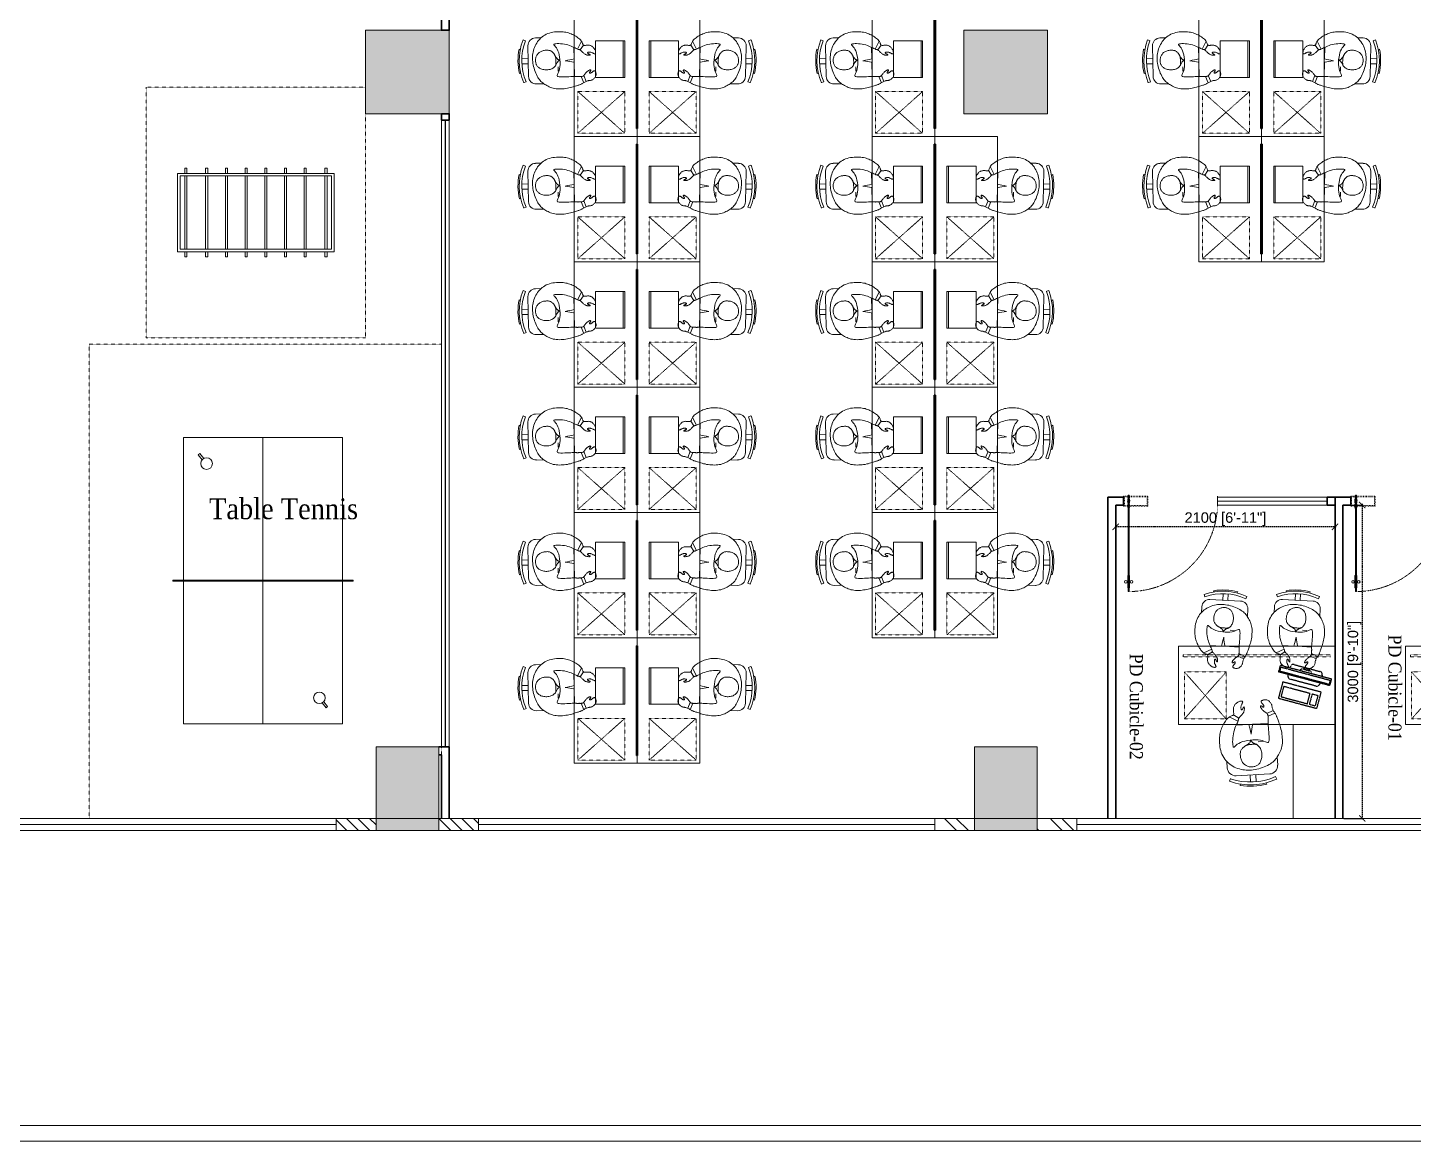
# Model space of a CAD drawing. Header units: millimetres. Extents: x 14520794 to 14796193, y 1415067 to 1454683.
# Drawn here: x 14546036 to 14559299, y 1436958 to 1447617 of the extents above; entities that cross this region are included whole.
import ezdxf

# ---------------------------------------------------------------- set-up
doc = ezdxf.new("R2010")
doc.units = ezdxf.units.MM
doc.header["$LTSCALE"] = 0.01
doc.header["$MEASUREMENT"] = 0
doc.header["$PDMODE"] = 35
for name, pattern in [('ACAD_ISO03W100', [30, 12, -18]), ('DASHED2', [0.375, 0.25, -0.125]), ('HID', [3.45, 2.25, -1.2]), ('HIDDEN', [0.375, 0.25, -0.125]), ('HIDDEN2', [0.1875, 0.125, -0.0625])]:
    doc.linetypes.add(name, pattern=pattern)
doc.layers.get('0').update_dxf_attribs({"color": 6, "lineweight": 0})
doc.layers.get('Defpoints').update_dxf_attribs({"color": 2})
for name, color, linetype, lineweight in [('7', 7, 'Continuous', 9), ('CHAIR', 32, 'Continuous', 13), ('CHAIRS', 30, 'Continuous', 13), ('DIM', 6, 'Continuous', 13), ('ELE-1', 7, 'Continuous', 20), ('fur', 32, 'Continuous', 9), ('fur_h', 32, 'Continuous', 13), ('fur_n', 32, 'Continuous', 13), ('Glass door', 5, 'Continuous', 15), ('glass part', 5, 'Continuous', 0), ('H', 8, 'Continuous', 5), ('HIDDEN', 30, 'HIDDEN', 5), ('men', 1, 'Continuous', 13), ('partition', 34, 'Continuous', 30), ('TXT2', 7, 'Continuous', 15), ('WALL', 7, 'Continuous', 30)]:
    doc.layers.add(name, color=color, linetype=linetype, lineweight=lineweight)
for name, color, linetype in [('ELEV 6', 8, 'Continuous'), ('F-FUR', 6, 'Continuous'), ('GLASS', 5, 'Continuous')]:
    doc.layers.add(name, color=color, linetype=linetype)
doc.styles.add('SMALL', font='arial.ttf', dxfattribs={"height": 100})
doc.styles.add('TIMES', font='times.ttf', dxfattribs={"width": 0.9, "height": 250})
doc.dimstyles.new('AJI', dxfattribs={"dimtxt": 200, "dimasz": 75, "dimexe": 100, "dimexo": 25, "dimgap": 50, "dimtad": 1, "dimdec": 0, "dimrnd": 5, "dimzin": 0, "dimdsep": 46, "dimtxsty": 'SMALL', "dimblk": 'ARCHTICK', "dimcen": 0, "dimdle": 100, "dimclrd": 7, "dimclre": 7, "dimclrt": 256, "dimazin": 0, "dimtfac": 1, "dimtdec": 0, "dimtofl": 0, "dimtmove": 0, "dimatfit": 3, "dimldrblk": 'CLOSEDBLANK', "dimfxl": 100, "dimtolj": 1, "dimtzin": 0, "dimarcsym": 0})

# ---------------------------------------------------------------- blocks, each defined once
blk = doc.blocks.new('e23')
h = blk.add_hatch(color=8)
h.dxf.hatch_style = 1
h.paths.add_polyline_path([(14607114, 1454453), (14607114, 1454683), (14606514, 1454683), (14606514, 1453883), (14607114, 1453883)])
h.paths.add_polyline_path([(14612941, 1454453), (14612941, 1454683), (14612141, 1454683), (14612141, 1453983), (14612141, 1453883), (14612341, 1453883), (14612941, 1453883)])
h.paths.add_polyline_path([(14618668, 1454451), (14618668, 1454683), (14617868, 1454683), (14617868, 1453883), (14618668, 1453883)])
h.paths.add_polyline_path([(14624396, 1454453), (14624396, 1454683), (14623596, 1454682), (14623596, 1453883), (14624396, 1453883)])
h.paths.add_polyline_path([(14629923, 1454683), (14629323, 1454683), (14629323, 1453883), (14629667, 1453883), (14629923, 1453883)])
h.paths.add_polyline_path([(14635750, 1454683), (14635150, 1454683), (14635150, 1453883), (14635394, 1453883), (14635750, 1453883)])
h.paths.add_polyline_path([(14641477, 1454683), (14640877, 1454683), (14640877, 1453883), (14641477, 1453883)])
h.paths.add_polyline_path([(14646962, 1454683), (14646419, 1454683), (14646419, 1453883), (14646962, 1453883)])
h.paths.add_polyline_path([(14646962, 1447593), (14646162, 1447593), (14646162, 1446793), (14646962, 1446793)])
h.paths.add_polyline_path([(14646962, 1443288), (14646362, 1443288), (14646362, 1442688), (14646962, 1442688)])
h.paths.add_polyline_path([(14635850, 1447593), (14635050, 1447593), (14635050, 1446793), (14635850, 1446793)])
h.paths.add_polyline_path([(14635750, 1440733), (14635150, 1440733), (14635150, 1440048), (14635150, 1439933), (14635750, 1439933)])
h.paths.add_polyline_path([(14641477, 1440733), (14640877, 1440733), (14640878, 1440048), (14640877, 1439933), (14640877, 1439933), (14641477, 1439933)])
h.paths.add_polyline_path([(14624396, 1447593), (14623596, 1447593), (14623596, 1446793), (14624396, 1446793)])
h.paths.add_polyline_path([(14618668, 1447593), (14617868, 1447593), (14617868, 1446793), (14618668, 1446793)])
h.paths.add_polyline_path([(14607214, 1447593), (14606414, 1447593), (14606414, 1446793), (14607214, 1446793)])
h.paths.add_polyline_path([(14607114, 1440733), (14606514, 1440733), (14606514, 1440048), (14606514, 1439933), (14607114, 1439933)])
h.paths.add_polyline_path([(14612942, 1440733), (14612342, 1440733), (14612342, 1440048), (14612342, 1439933), (14612942, 1439933)])
h.paths.add_polyline_path([(14618568, 1440733), (14617968, 1440733), (14617968, 1440048), (14617968, 1439933), (14618070, 1439933), (14618568, 1439933)])
h.paths.add_polyline_path([(14624296, 1440733), (14623696, 1440733), (14623696, 1440048), (14623696, 1439933), (14624296, 1439933)])
h.paths.add_polyline_path([(14629924, 1440733), (14629324, 1440733), (14629324, 1440048), (14629324, 1439933), (14629924, 1439933)])
h.paths.add_polyline_path([(14601387, 1440733), (14600787, 1440733), (14600787, 1440048), (14600787, 1439933), (14601387, 1439933)])
h.paths.add_polyline_path([(14595902, 1443288), (14595532, 1443288), (14595302, 1443288), (14595302, 1442688), (14595902, 1442688)])
h.paths.add_polyline_path([(14596102, 1447763), (14595303, 1447763), (14595303, 1446963), (14596102, 1446963)])
h.paths.add_polyline_path([(14595902, 1454683), (14595303, 1454683), (14595303, 1454453), (14595302, 1453883), (14595902, 1453883)])
at = {"layer": '7', "lineweight": 0}
h = blk.add_hatch(dxfattribs=at)
h.set_pattern_fill('ANSI31', color=8, scale=625, angle=-90, style=0)
h.set_pattern_definition([(315, (8833005.4, 736593.985), (55.2427173, 55.2427173), [])])
h.paths.add_polyline_path([(14641857, 1440042), (14641477, 1440042), (14641477, 1439933), (14641857, 1439933)])
h.paths.add_polyline_path([(14640877, 1440048), (14640497, 1440048), (14640497, 1439933), (14640877, 1439933)])
h.paths.add_polyline_path([(14618948, 1440048), (14618568, 1440048), (14618568, 1439933), (14618948, 1439933)])
h.paths.add_polyline_path([(14617968, 1440048), (14617588, 1440048), (14617588, 1439933), (14617968, 1439933)])
h.paths.add_polyline_path([(14612342, 1440048), (14611991, 1440048), (14611962, 1440048), (14611962, 1439933), (14612342, 1439933)])
h.paths.add_polyline_path([(14613322, 1440048), (14612942, 1440048), (14612942, 1439933), (14613322, 1439933)])
h.paths.add_polyline_path([(14607494, 1440048), (14607114, 1440048), (14607114, 1439933), (14607494, 1439933)])
h.paths.add_polyline_path([(14606514, 1440048), (14606134, 1440048), (14606134, 1439933), (14606514, 1439933)])
h = blk.add_hatch(dxfattribs=at)
h.set_pattern_fill('ANSI32', color=251, scale=25, angle=-90, style=0)
h.set_pattern_definition([(315, (8833005.4, 736593.99), (168.379802, 168.379802), []), (315, (8833005.4, 736481.73), (168.379802, 168.379802), [])])
h.paths.add_polyline_path([(14624296, 1440042), (14624296, 1439933), (14624676, 1439933), (14624676, 1440042)])
h.paths.add_polyline_path([(14623696, 1440048), (14623696, 1439933), (14623316, 1439933), (14623316, 1440048)])
at = {"layer": 'ELE-1', "ltscale": 5000}
for points in [[(14613322, 1440048), (14617588, 1440048), (14617588, 1439933), (14613322, 1439933)], [(14618949, 1440048), (14623316, 1440048), (14623316, 1439933), (14618949, 1439933)], [(14624676, 1440048), (14628945, 1440048), (14628945, 1439933), (14624676, 1439933)]]:
    blk.add_lwpolyline(points, close=True, dxfattribs=at)
at = {"layer": 'glass part', "const_width": 12}
for points in [[(14617588, 1439990), (14613322, 1439990)], [(14623316, 1439990), (14618948, 1439990)], [(14628945, 1439990), (14624676, 1439990)]]:
    blk.add_lwpolyline(points, dxfattribs=at)
at = {"layer": 'WALL', "lineweight": 0}
for p, q in [((14617868, 1446793), (14617868, 1447593)), ((14617868, 1447593), (14618668, 1447593)), ((14617868, 1446793), (14617868, 1447593)), ((14617868, 1447593), (14618668, 1447593)), ((14618668, 1446793), (14618668, 1447593)), ((14618668, 1446793), (14618668, 1447593)), ((14623596, 1446793), (14623596, 1447593)), ((14623596, 1447593), (14624396, 1447593)), ((14623596, 1446793), (14623596, 1447593)), ((14623596, 1447593), (14624396, 1447593)), ((14624396, 1446793), (14624396, 1447593)), ((14624396, 1446793), (14624396, 1447593)), ((14617868, 1446793), (14618668, 1446793)), ((14617868, 1446793), (14618668, 1446793)), ((14623596, 1446793), (14624396, 1446793)), ((14623596, 1446793), (14624396, 1446793)), ((14617968, 1440733), (14617968, 1439933)), ((14617968, 1440733), (14618568, 1440733)), ((14617968, 1440733), (14617968, 1439933)), ((14617968, 1440733), (14618568, 1440733)), ((14618568, 1440733), (14618568, 1439933)), ((14618568, 1440733), (14618568, 1439933)), ((14623696, 1440733), (14623696, 1439933)), ((14623696, 1440733), (14624296, 1440733)), ((14623696, 1440733), (14623696, 1439933)), ((14623696, 1440733), (14624296, 1440733)), ((14624296, 1440733), (14624296, 1439933)), ((14624296, 1440733), (14624296, 1439933)), ((14617588, 1440048), (14617588, 1439933)), ((14617968, 1440048), (14617588, 1440048)), ((14618948, 1440048), (14618568, 1440048)), ((14618948, 1440048), (14618948, 1439933)), ((14623316, 1440048), (14623316, 1439933)), ((14623696, 1440048), (14623316, 1440048)), ((14624676, 1440048), (14624296, 1440048)), ((14624676, 1440048), (14624676, 1439933)), ((14618070, 1439933), (14617588, 1439933)), ((14617968, 1439933), (14618568, 1439933)), ((14617968, 1439933), (14618568, 1439933)), ((14618568, 1439933), (14618948, 1439933)), ((14623316, 1439933), (14624676, 1439933)), ((14623316, 1439933), (14623797, 1439933)), ((14623797, 1439933), (14623345, 1439933)), ((14623696, 1439933), (14624296, 1439933)), ((14623696, 1439933), (14624296, 1439933))]:
    blk.add_line(p, q, dxfattribs=at)
blk.add_lwpolyline([(14623596, 1447593), (14623596, 1446793), (14624396, 1446793), (14624396, 1447593)], close=True, dxfattribs=at)
blk = doc.blocks.new('d vh')
at = {"layer": 'CHAIR'}
for p, q in [((403192, -130723), (403258, -130664)), ((403092, -130838), (403120, -130827)), ((403130, -130954), (403145, -130949)), ((403430, -131125), (403185, -130853)), ((403230, -131018), (403287, -130966)), ((403271, -131063), (403328, -131012)), ((403610, -131087), (403560, -131132)), ((403325, -131168), (403332, -131154)), ((403437, -131217), (403450, -131190))]:
    blk.add_line(p, q, dxfattribs=at)
for centre, radius, start, end in [((403253, -130792), 91.7, 131.9791, 221.9791), ((403738, -130597), 690, 200.437, 244.0784), ((403738, -130597), 660, 200.4628, 244.0784), ((403738, -130597), 705, 210.4111, 234.1011), ((403498, -131064), 91.7, 221.9791, 311.9791)]:
    blk.add_arc(centre, radius, start, end, dxfattribs=at)
at = {"layer": 'men', "linetype": 'ByBlock'}
for p, q in [((403525, -130379), (403536, -130374)), ((403536, -130374), (403545, -130370)), ((403545, -130370), (403553, -130366)), ((403553, -130366), (403561, -130362)), ((403561, -130362), (403568, -130359)), ((403568, -130359), (403574, -130357)), ((403574, -130357), (403581, -130354)), ((403581, -130354), (403588, -130352)), ((403588, -130352), (403595, -130350)), ((403595, -130350), (403603, -130348)), ((403603, -130348), (403611, -130346)), ((403611, -130346), (403620, -130344)), ((403642, -130422), (403613, -130345)), ((403620, -130344), (403629, -130342)), ((403629, -130342), (403638, -130339)), ((403638, -130339), (403646, -130337)), ((403646, -130337), (403654, -130334)), ((403673, -130409), (403646, -130337)), ((403654, -130334), (403661, -130331)), ((403661, -130331), (403668, -130328)), ((403668, -130328), (403674, -130325)), ((403674, -130325), (403679, -130321)), ((403679, -130321), (403684, -130317)), ((403684, -130317), (403689, -130314)), ((403689, -130314), (403694, -130310)), ((403694, -130310), (403700, -130307)), ((403700, -130307), (403706, -130304)), ((403706, -130304), (403713, -130302)), ((403713, -130302), (403721, -130300)), ((403721, -130300), (403729, -130298)), ((403729, -130298), (403737, -130298)), ((403737, -130298), (403745, -130298)), ((403745, -130298), (403754, -130299)), ((403752, -130375), (403749, -130377)), ((403756, -130373), (403752, -130375)), ((403754, -130299), (403762, -130300)), ((403760, -130372), (403756, -130373)), ((403765, -130371), (403760, -130372)), ((403762, -130300), (403769, -130303)), ((403770, -130370), (403765, -130371)), ((403769, -130303), (403776, -130306)), ((403775, -130369), (403770, -130370)), ((403781, -130369), (403775, -130369)), ((403776, -130306), (403783, -130311)), ((403786, -130369), (403781, -130369)), ((403783, -130311), (403789, -130316)), ((403791, -130368), (403786, -130369)), ((403789, -130316), (403794, -130321)), ((403796, -130367), (403791, -130368)), ((403794, -130321), (403798, -130327)), ((403800, -130366), (403796, -130367)), ((403798, -130327), (403802, -130332)), ((403803, -130365), (403800, -130366)), ((403802, -130332), (403805, -130338)), ((403806, -130363), (403803, -130365)), ((403805, -130338), (403807, -130343)), ((403808, -130361), (403806, -130363)), ((403807, -130343), (403809, -130348)), ((403809, -130358), (403808, -130361)), ((403809, -130348), (403810, -130352)), ((403810, -130355), (403809, -130358)), ((403810, -130352), (403810, -130355)), ((403314, -130533), (403325, -130518)), ((403325, -130518), (403338, -130504)), ((403338, -130504), (403351, -130491)), ((403351, -130491), (403366, -130478)), ((403366, -130478), (403380, -130465)), ((403380, -130465), (403396, -130453)), ((403396, -130453), (403411, -130442)), ((403411, -130442), (403427, -130431)), ((403427, -130431), (403443, -130422)), ((403443, -130422), (403458, -130413)), ((403458, -130413), (403473, -130405)), ((403473, -130405), (403487, -130397)), ((403487, -130397), (403501, -130391)), ((403501, -130391), (403513, -130385)), ((403513, -130385), (403525, -130379)), ((403533, -130521), (403515, -130536)), ((403551, -130506), (403533, -130521)), ((403566, -130494), (403551, -130506)), ((403578, -130483), (403566, -130494)), ((403586, -130475), (403578, -130483)), ((403593, -130470), (403586, -130475)), ((403597, -130465), (403593, -130470)), ((403600, -130462), (403597, -130465)), ((403602, -130460), (403600, -130462)), ((403603, -130458), (403602, -130460)), ((403604, -130456), (403603, -130458)), ((403606, -130454), (403604, -130456)), ((403608, -130452), (403606, -130454)), ((403610, -130450), (403608, -130452)), ((403612, -130448), (403610, -130450)), ((403615, -130446), (403612, -130448)), ((403617, -130444), (403615, -130446)), ((403620, -130442), (403617, -130444)), ((403622, -130440), (403620, -130442)), ((403625, -130438), (403622, -130440)), ((403627, -130436), (403625, -130438)), ((403628, -130435), (403627, -130436)), ((403630, -130433), (403628, -130435)), ((403632, -130431), (403630, -130433)), ((403634, -130429), (403632, -130431)), ((403636, -130427), (403634, -130429)), ((403638, -130425), (403636, -130427)), ((403641, -130423), (403638, -130425)), ((403644, -130420), (403641, -130423)), ((403647, -130418), (403644, -130420)), ((403650, -130415), (403647, -130418)), ((403654, -130413), (403650, -130415)), ((403659, -130411), (403654, -130413)), ((403663, -130410), (403659, -130411)), ((403669, -130409), (403663, -130410)), ((403674, -130409), (403669, -130409)), ((403681, -130410), (403674, -130409)), ((403687, -130411), (403681, -130410)), ((403694, -130412), (403687, -130411)), ((403701, -130413), (403694, -130412)), ((403708, -130414), (403701, -130413)), ((403716, -130415), (403708, -130414)), ((403723, -130416), (403716, -130415)), ((403731, -130416), (403723, -130416)), ((403738, -130416), (403731, -130416)), ((403745, -130415), (403738, -130416)), ((403746, -130381), (403745, -130383)), ((403745, -130383), (403745, -130385)), ((403745, -130385), (403746, -130386)), ((403752, -130414), (403745, -130415)), ((403747, -130379), (403746, -130381)), ((403746, -130386), (403748, -130388)), ((403749, -130377), (403747, -130379)), ((403748, -130388), (403751, -130389)), ((403751, -130389), (403754, -130390)), ((403758, -130413), (403752, -130414)), ((403754, -130390), (403758, -130391)), ((403758, -130391), (403762, -130391)), ((403763, -130411), (403758, -130413)), ((403762, -130391), (403766, -130392)), ((403768, -130409), (403763, -130411)), ((403766, -130392), (403769, -130393)), ((403772, -130408), (403768, -130409)), ((403769, -130393), (403772, -130394)), ((403772, -130394), (403775, -130395)), ((403775, -130406), (403772, -130408)), ((403775, -130395), (403777, -130397)), ((403777, -130404), (403775, -130406)), ((403777, -130397), (403778, -130398)), ((403778, -130402), (403777, -130404)), ((403778, -130398), (403779, -130400)), ((403779, -130400), (403778, -130402)), ((403938, -130526), (403940, -130520)), ((403940, -130520), (403942, -130515)), ((403942, -130515), (403944, -130511)), ((403944, -130511), (403946, -130507)), ((403946, -130507), (403949, -130505)), ((403949, -130505), (403952, -130504)), ((403952, -130504), (403956, -130505)), ((403956, -130505), (403959, -130506)), ((403959, -130506), (403963, -130509)), ((403963, -130509), (403967, -130513)), ((403967, -130513), (403970, -130517)), ((403970, -130517), (403974, -130523)), ((403974, -130523), (403977, -130529)), ((403255, -130679), (403258, -130665)), ((403258, -130665), (403261, -130651)), ((403261, -130651), (403265, -130637)), ((403265, -130637), (403269, -130622)), ((403269, -130622), (403274, -130607)), ((403274, -130607), (403280, -130592)), ((403280, -130592), (403287, -130577)), ((403287, -130577), (403295, -130562)), ((403295, -130562), (403303, -130547)), ((403303, -130547), (403314, -130533)), ((403441, -130609), (403437, -130617)), ((403437, -130617), (403439, -130624)), ((403439, -130624), (403445, -130629)), ((403449, -130598), (403441, -130609)), ((403445, -130629), (403454, -130634)), ((403462, -130584), (403449, -130598)), ((403454, -130634), (403466, -130639)), ((403478, -130569), (403462, -130584)), ((403466, -130639), (403482, -130645)), ((403496, -130553), (403478, -130569)), ((403482, -130645), (403499, -130654)), ((403515, -130536), (403496, -130553)), ((403499, -130654), (403517, -130665)), ((403517, -130665), (403537, -130680)), ((403843, -130677), (403846, -130673)), ((403846, -130673), (403849, -130669)), ((403849, -130669), (403851, -130666)), ((403851, -130666), (403852, -130662)), ((403852, -130662), (403853, -130657)), ((403852, -130662), (403919, -130677)), ((403853, -130657), (403854, -130651)), ((403854, -130618), (403855, -130609)), ((403854, -130627), (403854, -130618)), ((403854, -130636), (403854, -130627)), ((403854, -130644), (403854, -130636)), ((403854, -130651), (403854, -130644)), ((403855, -130600), (403857, -130591)), ((403855, -130609), (403855, -130600)), ((403857, -130591), (403859, -130584)), ((403859, -130584), (403861, -130576)), ((403861, -130576), (403864, -130570)), ((403864, -130570), (403868, -130564)), ((403868, -130564), (403871, -130559)), ((403871, -130559), (403875, -130554)), ((403875, -130554), (403879, -130549)), ((403879, -130549), (403883, -130545)), ((403883, -130545), (403886, -130542)), ((403886, -130542), (403890, -130539)), ((403890, -130539), (403893, -130537)), ((403892, -130564), (403891, -130569)), ((403891, -130569), (403891, -130573)), ((403891, -130573), (403892, -130576)), ((403894, -130559), (403892, -130564)), ((403892, -130576), (403894, -130577)), ((403893, -130537), (403895, -130535)), ((403895, -130553), (403894, -130559)), ((403894, -130577), (403898, -130577)), ((403895, -130535), (403897, -130534)), ((403897, -130548), (403895, -130553)), ((403897, -130534), (403899, -130535)), ((403898, -130543), (403897, -130548)), ((403899, -130539), (403898, -130543)), ((403898, -130577), (403902, -130575)), ((403899, -130535), (403899, -130536)), ((403899, -130536), (403899, -130539)), ((403902, -130575), (403907, -130572)), ((403907, -130572), (403912, -130568)), ((403912, -130568), (403918, -130563)), ((403918, -130563), (403923, -130558)), ((403921, -130672), (403919, -130677)), ((403925, -130667), (403921, -130672)), ((403923, -130558), (403927, -130552)), ((403929, -130663), (403925, -130667)), ((403927, -130552), (403931, -130545)), ((403935, -130658), (403929, -130663)), ((403931, -130545), (403933, -130539)), ((403933, -130539), (403936, -130532)), ((403941, -130653), (403935, -130658)), ((403936, -130532), (403938, -130526)), ((403947, -130648), (403941, -130653)), ((403953, -130643), (403947, -130648)), ((403959, -130637), (403953, -130643)), ((403965, -130632), (403959, -130637)), ((403970, -130626), (403965, -130632)), ((403974, -130619), (403970, -130626)), ((403978, -130613), (403974, -130619)), ((403977, -130529), (403980, -130536)), ((403981, -130606), (403978, -130613)), ((403980, -130536), (403982, -130544)), ((403983, -130599), (403981, -130606)), ((403982, -130544), (403984, -130551)), ((403985, -130592), (403983, -130599)), ((403984, -130551), (403985, -130560)), ((403985, -130560), (403986, -130568)), ((403986, -130584), (403985, -130592)), ((403986, -130568), (403986, -130576)), ((403986, -130576), (403986, -130584)), ((403252, -130708), (403253, -130694)), ((403252, -130722), (403252, -130708)), ((403253, -130737), (403252, -130722)), ((403253, -130694), (403255, -130679)), ((403255, -130753), (403253, -130737)), ((403258, -130769), (403255, -130753)), ((403262, -130786), (403258, -130769)), ((403268, -130804), (403262, -130786)), ((403274, -130823), (403268, -130804)), ((403282, -130841), (403274, -130823)), ((403537, -130680), (403557, -130699)), ((403557, -130699), (403577, -130720)), ((403577, -130720), (403596, -130742)), ((403583, -130742), (403590, -130735)), ((403584, -130748), (403594, -130740)), ((403596, -130742), (403613, -130766)), ((403613, -130766), (403629, -130790)), ((403629, -130790), (403642, -130813)), ((403642, -130813), (403652, -130836)), ((403761, -130841), (403774, -130823)), ((403774, -130823), (403786, -130804)), ((403786, -130804), (403796, -130786)), ((403796, -130786), (403804, -130768)), ((403804, -130768), (403812, -130751)), ((403812, -130751), (403818, -130735)), ((403818, -130735), (403824, -130720)), ((403824, -130720), (403828, -130707)), ((403828, -130707), (403833, -130697)), ((403833, -130697), (403836, -130688)), ((403935, -130725), (403835, -130691)), ((403836, -130688), (403840, -130682)), ((403840, -130682), (403843, -130677)), ((403919, -130677), (403919, -130682)), ((403919, -130682), (403920, -130687)), ((403920, -130687), (403923, -130693)), ((403925, -130817), (403921, -130832)), ((403923, -130693), (403926, -130699)), ((403929, -130801), (403925, -130817)), ((403926, -130699), (403929, -130706)), ((403929, -130706), (403932, -130714)), ((403932, -130786), (403929, -130801)), ((403932, -130714), (403934, -130723)), ((403935, -130772), (403932, -130786)), ((403934, -130723), (403936, -130733)), ((403936, -130758), (403935, -130772)), ((403936, -130733), (403937, -130745)), ((403937, -130745), (403936, -130758)), ((403290, -130860), (403282, -130841)), ((403299, -130879), (403290, -130860)), ((403309, -130897), (403299, -130879)), ((403319, -130915), (403309, -130897)), ((403330, -130931), (403319, -130915)), ((403342, -130948), (403330, -130931)), ((403354, -130963), (403342, -130948)), ((403367, -130977), (403354, -130963)), ((403380, -130991), (403367, -130977)), ((403652, -130836), (403658, -130856)), ((403658, -130856), (403662, -130874)), ((403662, -130874), (403663, -130890)), ((403663, -130890), (403664, -130904)), ((403664, -130904), (403664, -130914)), ((403664, -130914), (403665, -130921)), ((403665, -130921), (403668, -130925)), ((403668, -130925), (403673, -130925)), ((403673, -130925), (403681, -130921)), ((403681, -130921), (403691, -130913)), ((403691, -130913), (403704, -130903)), ((403704, -130903), (403718, -130890)), ((403718, -130890), (403732, -130875)), ((403732, -130875), (403747, -130859)), ((403747, -130859), (403761, -130841)), ((403838, -130973), (403824, -130987)), ((403851, -130959), (403838, -130973)), ((403862, -130945), (403851, -130959)), ((403872, -130932), (403862, -130945)), ((403882, -130918), (403872, -130932)), ((403890, -130904), (403882, -130918)), ((403897, -130891), (403890, -130904)), ((403904, -130876), (403897, -130891)), ((403910, -130862), (403904, -130876)), ((403916, -130847), (403910, -130862)), ((403921, -130832), (403916, -130847)), ((403394, -131004), (403380, -130991)), ((403409, -131016), (403394, -131004)), ((403424, -131028), (403409, -131016)), ((403440, -131038), (403424, -131028)), ((403457, -131048), (403440, -131038)), ((403475, -131057), (403457, -131048)), ((403493, -131065), (403475, -131057)), ((403511, -131072), (403493, -131065)), ((403530, -131077), (403511, -131072)), ((403549, -131082), (403530, -131077)), ((403568, -131085), (403549, -131082)), ((403588, -131087), (403568, -131085)), ((403607, -131087), (403588, -131087)), ((403627, -131086), (403607, -131087)), ((403646, -131084), (403627, -131086)), ((403666, -131080), (403646, -131084)), ((403685, -131075), (403666, -131080)), ((403704, -131068), (403685, -131075)), ((403723, -131060), (403704, -131068)), ((403741, -131050), (403723, -131060)), ((403759, -131039), (403741, -131050)), ((403776, -131027), (403759, -131039)), ((403793, -131014), (403776, -131027)), ((403809, -131001), (403793, -131014)), ((403824, -130987), (403809, -131001))]:
    blk.add_line(p, q, dxfattribs=at)
at = {"layer": 'men'}
for p, q in [((403586, -130476), (403699, -130602)), ((403727, -130633), (403818, -130734))]:
    blk.add_line(p, q, dxfattribs=at)
at = {"layer": 'men', "linetype": 'ByBlock'}
for points in [[(403521, -130694), (403486, -130655)], [(403633, -130690), (403652, -130666), (403668, -130645), (403682, -130626), (403694, -130609), (403699, -130602)], [(403633, -130690), (403658, -130674), (403681, -130660), (403701, -130648), (403727, -130633)], [(403512, -130727), (403517, -130731), (403522, -130735), (403528, -130740), (403533, -130745), (403539, -130751), (403544, -130756), (403549, -130762), (403554, -130768), (403559, -130774), (403564, -130780), (403568, -130785), (403572, -130791), (403575, -130796), (403578, -130801), (403581, -130806), (403583, -130810), (403585, -130814), (403586, -130818), (403588, -130821), (403589, -130824), (403589, -130828), (403590, -130832), (403591, -130836), (403591, -130840), (403592, -130846), (403592, -130852), (403592, -130858), (403592, -130865), (403592, -130872), (403591, -130879), (403589, -130886), (403587, -130894), (403584, -130901), (403580, -130908), (403575, -130914), (403570, -130921), (403564, -130927), (403557, -130933), (403550, -130939), (403543, -130945), (403535, -130951), (403527, -130956), (403518, -130960), (403509, -130965), (403500, -130968), (403490, -130971), (403481, -130973), (403471, -130974), (403461, -130975), (403451, -130974), (403442, -130972), (403432, -130970), (403423, -130967), (403414, -130963), (403406, -130959), (403398, -130954), (403390, -130949), (403383, -130943), (403377, -130937), (403372, -130931), (403367, -130924), (403362, -130917), (403358, -130910), (403354, -130903), (403351, -130895), (403349, -130888), (403347, -130880), (403345, -130872), (403345, -130863), (403345, -130855), (403346, -130846), (403348, -130836), (403351, -130827), (403355, -130817), (403360, -130807), (403366, -130797), (403373, -130787), (403381, -130777), (403389, -130768), (403398, -130760), (403408, -130752), (403418, -130745), (403429, -130738), (403440, -130733), (403451, -130729), (403463, -130726), (403474, -130724), (403485, -130723), (403495, -130723), (403505, -130725), (403515, -130727), (403524, -130730), (403532, -130733), (403540, -130736), (403547, -130739), (403553, -130741), (403559, -130742), (403563, -130743), (403567, -130743), (403570, -130742), (403573, -130742), (403575, -130741), (403577, -130741), (403579, -130741), (403581, -130741), (403582, -130741), (403583, -130742), (403584, -130744), (403584, -130745), (403584, -130748), (403584, -130750), (403583, -130753), (403582, -130757), (403580, -130761), (403579, -130767), (403579, -130775), (403579, -130785), (403581, -130797), (403585, -130813), (403591, -130833)]]:
    blk.add_lwpolyline(points, dxfattribs=at)
blk = doc.blocks.new('dtyhth')
at = {"layer": 'fur_n'}
for points in [[(14546203, 1693100), (14546203, 1692500), (14545003, 1692500), (14545003, 1693100)], [(14545288, 1692984), (14545638, 1692984), (14545638, 1692704), (14545288, 1692704)], [(14545288, 1692984), (14545638, 1692984), (14545638, 1692969), (14545288, 1692969)]]:
    blk.add_lwpolyline(points, close=True, dxfattribs=at)
at = {"layer": 'GLASS'}
blk.add_lwpolyline([(14546128, 1693106), (14546128, 1693094), (14545078, 1693094), (14545078, 1693106)], close=True, dxfattribs=at)
at = {"layer": 'HIDDEN'}
for p, q in [((14545773, 1692534), (14546173, 1692984)), ((14545773, 1692984), (14546173, 1692534))]:
    blk.add_line(p, q, dxfattribs=at)
blk.add_lwpolyline([(14545773, 1692984), (14545773, 1692534), (14546173, 1692534), (14546173, 1692984)], close=True, dxfattribs=at)
at = {"layer": 'CHAIRS', "xscale": -0.8000000007450578, "yscale": 0.800000000745058, "zscale": 0.800000000745058, "rotation": 313.2068148817128}
blk.add_blockref('d vh', (14842757, 1528630), dxfattribs=at)
blk = doc.blocks.new('A$C560611B9')
at = {"layer": 'F-FUR', "color": 8, "linetype": 'HID', "ltscale": 0.3}
for p, q in [((0, 491), (66, 514)), ((170, 0), (0, 491)), ((186, 6), (16, 497)), ((20, 488), (60, 502)), ((60, 502), (224, 29)), ((66, 514), (236, 23)), ((98, 422), (107, 425)), ((90, 108), (4, 357)), ((22, 395), (32, 399)), ((53, 276), (79, 202)), ((98, 209), (72, 282)), ((145, 406), (232, 157)), ((57, 266), (43, 262)), ((43, 262), (62, 207)), ((75, 212), (57, 266)), ((62, 207), (75, 212)), ((138, 93), (128, 89)), ((236, 23), (170, 0)), ((224, 29), (183, 15)), ((213, 119), (204, 116))]:
    blk.add_line(p, q, dxfattribs=at)
for points in [[(451, 165), (323, 536), (166, 482), (295, 111)], [(232, 418), (330, 451), (310, 510), (212, 476)], [(239, 398), (327, 144), (425, 178), (337, 432)]]:
    blk.add_lwpolyline(points, close=True, dxfattribs=at)
for centre, radius, start, end in [((117, 396), 30, 19.0927, 109.0927), ((32, 367), 30, 109.0927, 199.0927), ((89, 278), 35.5, 132.4484, 183.7772), ((108, 222), 35.5, 214.4083, 265.7371), ((203, 147), 30, 289.0927, 19.0927), ((118, 118), 30, 199.0927, 289.0927)]:
    blk.add_arc(centre, radius, start, end, dxfattribs=at)
blk = doc.blocks.new('e3e2')
at = {"layer": 'fur_n'}
for p, q in [((14557351, 1442398), (14557351, 1441648)), ((14557351, 1441648), (14558851, 1441648))]:
    blk.add_line(p, q, dxfattribs=at)
blk.add_lwpolyline([(14558851, 1441648), (14558851, 1442398), (14557351, 1442398)], dxfattribs=at)
blk.add_lwpolyline([(14558851, 1440748), (14558451, 1440748), (14558451, 1441648), (14558851, 1441648)], close=True, dxfattribs=at)
at = {"layer": 'HIDDEN', "color": 30, "linetype": 'HIDDEN2', "ltscale": 0.75, "true_color": 0xf8991e}
for p, q in [((14557808, 1442150), (14557408, 1441700)), ((14557408, 1442150), (14557808, 1441700))]:
    blk.add_line(p, q, dxfattribs=at)
blk.add_lwpolyline([(14558806, 1442315), (14558806, 1442295), (14557396, 1442295), (14557396, 1442315)], close=True, dxfattribs=at)
blk.add_lwpolyline([(14557408, 1441700), (14557408, 1442150), (14557808, 1442150), (14557808, 1441700), (14557408, 1441700)], dxfattribs=at)
at = {"layer": 'CHAIRS', "xscale": 0.8000000003355772, "yscale": 0.8000000003355772, "zscale": 0.8000000003355772, "rotation": 225.0000000239322}
for p in [(14860043, 1596883), (14860737, 1596883)]:
    blk.add_blockref('d vh', p, dxfattribs=at)
at = {"layer": 'CHAIRS', "extrusion": (0, 0, -1), "xscale": 0.8800000003691392, "yscale": 0.8800000003691392, "zscale": -0.8800000003691392, "rotation": 45.00000002335029}
blk.add_blockref('d vh', (-14890532, 1271714), dxfattribs=at)
at = {"layer": 'fur', "color": 1, "ltscale": 0.5, "xscale": 0.9709090908808519, "yscale": 0.9709090908808519, "zscale": 0.9709090908808519, "rotation": 235.9072626392779}
blk.add_blockref('A$C560611B9', (14558421, 1442352), dxfattribs=at)
blk = doc.blocks.new('A$C78666EA5')
at = {"linetype": 'ACAD_ISO03W100', "ltscale": 50}
for p, q in [((0, 49), (39, 49)), ((7, 41), (0, 49)), ((0, -49), (0, 49)), ((7, 41), (39, 41)), ((7, -41), (7, 41)), ((39, 49), (39, -68)), ((44, 49), (39, 49)), ((54, 49), (58, 49)), ((58, 49), (58, -68)), ((58, 49), (233, 49)), ((58, 41), (226, 41)), ((226, 41), (233, 49)), ((226, 41), (226, -41)), ((233, 49), (233, -49)), ((0, -49), (7, -41)), ((39, -49), (0, -49)), ((39, -41), (7, -41)), ((39, -68), (44, -68)), ((58, -68), (54, -68)), ((226, -41), (58, -41)), ((233, -49), (58, -49)), ((226, -41), (233, -49))]:
    blk.add_line(p, q, dxfattribs=at)
at = {"ltscale": 2}
for p, q in [((44, 58), (54, 58)), ((44, -866), (44, 58)), ((54, 58), (54, -866)), ((39, -713), (39, -829)), ((44, -713), (39, -713)), ((54, -713), (58, -713)), ((58, -713), (58, -829)), ((39, -829), (44, -829)), ((54, -866), (44, -866)), ((58, -829), (54, -829))]:
    blk.add_line(p, q, dxfattribs=at)
at = {"linetype": 'HIDDEN'}
blk.add_line((900, 0), (900, 49), dxfattribs=at)
for centre in [(21, -773), (76, -773)]:
    blk.add_circle(centre, 12)
at = {"linetype": 'ACAD_ISO03W100', "ltscale": 50, "extrusion": (0, 0, -1)}
for start_param, end_param in [(4.80851, 6.187064), (1.666918, 3.045471)]:
    blk.add_ellipse((49, 0), major_axis=(-8.91, 8.91), ratio=1, start_param=start_param, end_param=end_param, dxfattribs=at)
at = {"ltscale": 2, "extrusion": (0, 0, -1)}
blk.add_ellipse((49, 0), major_axis=(-612, 612), ratio=1, start_param=3.926991, end_param=3.932609, dxfattribs=at)
at = {"layer": 'HIDDEN', "linetype": 'DASHED2', "extrusion": (0, 0, -1)}
blk.add_ellipse((38, -4), major_axis=(-619, 605), ratio=0.991948, start_param=2.359023, end_param=3.924163, dxfattribs=at)
blk = doc.blocks.new('_ARCHTICK')
at = {"color": 0, "linetype": 'ByBlock', "const_width": 0.15}
blk.add_lwpolyline([(-0.5, -0.5), (0.5, 0.5)], dxfattribs=at)
blk = doc.blocks.new('*D94')
at = {"layer": 'Defpoints', "color": 0, "ltscale": 5000, "transparency": 16777216}
for p in [(14558626, 1443048), (14558626, 1440048), (14558810, 1440048)]:
    blk.add_point(p, dxfattribs=at)
at = {"layer": 'DIM', "color": 7, "lineweight": -2, "ltscale": 5000, "transparency": 16777216}
for p, q in [((14558636, 1443048), (14558820, 1443048)), ((14558636, 1440048), (14558820, 1440048))]:
    blk.add_line(p, q, dxfattribs=at)
at = {"layer": 'DIM', "color": 7, "linetype": 'DASHED2', "lineweight": -2, "ltscale": 5000, "transparency": 16777216}
blk.add_line((14558810, 1443058), (14558810, 1440038), dxfattribs=at)
at = {"layer": 'DIM', "color": 7, "lineweight": -2, "ltscale": 5000, "transparency": 16777216, "xscale": 60, "yscale": 60, "zscale": 60}
for p, rotation in [((14558810, 1443048), 90), ((14558810, 1440048), 270)]:
    blk.add_blockref('_ARCHTICK', p, dxfattribs=dict(at, rotation=rotation))
at = {"layer": 'DIM', "ltscale": 5000, "transparency": 16777216, "insert": (14558736, 1441548), "char_height": 100, "attachment_point": 5, "rotation": 90, "style": 'SMALL'}
blk.add_mtext('\\A1;3000 [9\'-10"]', dxfattribs=at)
blk = doc.blocks.new('_ClosedBlank')
at = {"color": 0, "linetype": 'ByBlock', "lineweight": -2}
for p, q in [((-1, 0.17), (0, 0)), ((-1, 0.17), (-1, -0.17)), ((0, 0), (-1, -0.17))]:
    blk.add_line(p, q, dxfattribs=at)
blk = doc.blocks.new('*D95')
at = {"layer": 'Defpoints', "color": 0, "ltscale": 5000, "transparency": 16777216}
for p in [(14556451, 1442839), (14556451, 1442833), (14558551, 1442833)]:
    blk.add_point(p, dxfattribs=at)
at = {"layer": 'DIM', "color": 7, "linetype": 'DASHED2', "lineweight": -2, "ltscale": 5000, "transparency": 16777216}
blk.add_line((14558561, 1442839), (14556441, 1442839), dxfattribs=at)
at = {"layer": 'DIM', "color": 7, "lineweight": -2, "ltscale": 5000, "transparency": 16777216}
for p, q in [((14556451, 1442843), (14556451, 1442849)), ((14558551, 1442843), (14558551, 1442849))]:
    blk.add_line(p, q, dxfattribs=at)
at = {"layer": 'DIM', "color": 7, "lineweight": -2, "ltscale": 5000, "transparency": 16777216, "xscale": 60, "yscale": 60, "zscale": 60, "rotation": 180}
blk.add_blockref('_ARCHTICK', (14556451, 1442839), dxfattribs=at)
at = {"layer": 'DIM', "color": 7, "lineweight": -2, "ltscale": 5000, "transparency": 16777216, "xscale": 60, "yscale": 60, "zscale": 60}
blk.add_blockref('_ARCHTICK', (14558551, 1442839), dxfattribs=at)
at = {"layer": 'DIM', "ltscale": 5000, "transparency": 16777216, "insert": (14557501, 1442913), "char_height": 100, "attachment_point": 5, "style": 'SMALL'}
blk.add_mtext('\\A1;2100 [6\'-11"]', dxfattribs=at)
blk = doc.blocks.new('rtert')
at = {"layer": 'fur_n'}
for points in [[(-1504220, -5532047), (-1502720, -5532047), (-1502720, -5532797), (-1504220, -5532797)], [(-1504196, -5532072), (-1502746, -5532072), (-1502746, -5532772), (-1504196, -5532772)]]:
    blk.add_lwpolyline(points, close=True, dxfattribs=at)
for points in [[(-1504151, -5532047), (-1504151, -5531997), (-1504131, -5531997), (-1504131, -5532047)], [(-1504151, -5532772), (-1504151, -5532072)], [(-1504131, -5532072), (-1504131, -5532772)], [(-1503952, -5532047), (-1503952, -5531997), (-1503932, -5531997), (-1503932, -5532047)], [(-1503952, -5532772), (-1503952, -5532072)], [(-1503932, -5532072), (-1503932, -5532772)], [(-1503763, -5532047), (-1503763, -5531997), (-1503743, -5531997), (-1503743, -5532047)], [(-1503763, -5532772), (-1503763, -5532072)], [(-1503743, -5532072), (-1503743, -5532772)], [(-1503575, -5532047), (-1503575, -5531997), (-1503555, -5531997), (-1503555, -5532047)], [(-1503575, -5532772), (-1503575, -5532072)], [(-1503555, -5532072), (-1503555, -5532772)], [(-1503386, -5532047), (-1503386, -5531997), (-1503366, -5531997), (-1503366, -5532047)], [(-1503386, -5532772), (-1503386, -5532072)], [(-1503366, -5532072), (-1503366, -5532772)], [(-1503198, -5532047), (-1503198, -5531997), (-1503178, -5531997), (-1503178, -5532047)], [(-1503198, -5532772), (-1503198, -5532072)], [(-1503178, -5532072), (-1503178, -5532772)], [(-1503009, -5532047), (-1503009, -5531997), (-1502989, -5531997), (-1502989, -5532047)], [(-1503009, -5532772), (-1503009, -5532072)], [(-1502989, -5532072), (-1502989, -5532772)], [(-1502790, -5532047), (-1502790, -5531997), (-1502810, -5531997), (-1502810, -5532047)], [(-1502810, -5532072), (-1502810, -5532772)], [(-1502790, -5532772), (-1502790, -5532072)], [(-1504131, -5532797), (-1504131, -5532847), (-1504151, -5532847), (-1504151, -5532797)], [(-1503932, -5532797), (-1503932, -5532847), (-1503952, -5532847), (-1503952, -5532797)], [(-1503743, -5532797), (-1503743, -5532847), (-1503763, -5532847), (-1503763, -5532797)], [(-1503555, -5532797), (-1503555, -5532847), (-1503575, -5532847), (-1503575, -5532797)], [(-1503366, -5532797), (-1503366, -5532847), (-1503386, -5532847), (-1503386, -5532797)], [(-1503178, -5532797), (-1503178, -5532847), (-1503198, -5532847), (-1503198, -5532797)], [(-1502989, -5532797), (-1502989, -5532847), (-1503009, -5532847), (-1503009, -5532797)], [(-1502810, -5532797), (-1502810, -5532847), (-1502790, -5532847), (-1502790, -5532797)]]:
    blk.add_lwpolyline(points, dxfattribs=at)
blk = doc.blocks.new('RECREATION-TTTABLE-PL')
at = {"layer": 'fur_h', "linetype": 'Continuous'}
for p, q in [((0, 1370), (0, -1370)), ((-604, 1217), (-619, 1205)), ((-619, 1205), (-582, 1158)), ((-567, 1170), (-604, 1217)), ((567, -1170), (604, -1217)), ((619, -1205), (582, -1158)), ((604, -1217), (619, -1205))]:
    blk.add_line(p, q, dxfattribs=at)
for points in [[(-762, -1370), (762, -1370), (762, 1370), (-762, 1370)], [(-862, -6), (862, -6), (862, 6), (-862, 6)]]:
    blk.add_lwpolyline(points, close=True, dxfattribs=at)
for centre in [(-540, 1121), (540, -1121)]:
    blk.add_circle(centre, 55.6, dxfattribs=at)

msp = doc.modelspace()

# ---------------------------------------------------------------- linework, layer by layer
at = {"layer": 'ELE-1', "ltscale": 5000}
for p, q in [((14549995.3, 1446732.6), (14549995.3, 1440732.6, 0)), ((14550070.3, 1440732.6, 0), (14550070.3, 1446732.6))]:
    msp.add_line(p, q, dxfattribs=at)
for points in [[(14557426.3, 1443122.6), (14557426.3, 1443047.6)], [(14558551.3, 1443122.6), (14557426.3, 1443122.6)], [(14558551.3, 1443047.6), (14557426.3, 1443047.6)]]:
    msp.add_lwpolyline(points, dxfattribs=at)
at = {"layer": 'glass part', "const_width": 12, "elevation": 0}
msp.add_lwpolyline([(14550032.8, 1446732.6), (14550032.8, 1440732.6)], dxfattribs=at)
at = {"layer": 'glass part', "const_width": 12}
msp.add_lwpolyline([(14557426.3, 1443085.1), (14558476.3, 1443085.1)], dxfattribs=at)
at = {"layer": 'H', "color": 254, "true_color": 0xfeeab9}
msp.add_lwpolyline([(14532789.3, 1454452.6), (14574284.4, 1454452.6), (14574297.8, 1450476.4), (14575191.1, 1450476.4), (14575177.6, 1447517.6), (14577564.3, 1447517.6), (14577564.3, 1444332.6), (14578134.3, 1444332.6), (14578134.3, 1440047.6), (14526934.3, 1440047.6), (14526934.3, 1445562.6), (14532602.8, 1445562.6), (14532602.8, 1453882.6), (14532789.6, 1453882.6), (14532789.3, 1454452.6)], dxfattribs=at)
for points in [[(14550070.3, 1454452.5), (14532789.3, 1454452.5), (14532789.3, 1453882.5), (14532602.8, 1453882.5), (14532602.8, 1445562.7), (14526934.5, 1445562.7), (14526934.3, 1440047.5), (14550070.3, 1440047.5)], [(14550070.3, 1454452.5), (14532789.3, 1454452.5), (14532789.3, 1453882.5), (14532602.8, 1453882.5), (14532602.8, 1445562.7), (14526934.5, 1445562.7), (14526934.3, 1440047.5), (14550070.3, 1440047.5)], [(14575198, 1450476.4), (14574284.4, 1450476.4), (14574284.4, 1454452.5), (14550070.3, 1454452.5), (14550070.3, 1440047.5), (14578134.3, 1440047.5), (14578134.3, 1442687.5), (14577764.3, 1442687.5), (14577764.3, 1443287.5), (14578134.3, 1443287.5), (14578134.3, 1444332.5), (14577564.3, 1444332.5), (14577564.3, 1447592.5), (14575171, 1447592.5)]]:
    msp.add_lwpolyline(points, close=True, dxfattribs=at)
at = {"layer": 'HIDDEN', "color": 9, "elevation": 0}
msp.add_lwpolyline([(14547170.3, 1447047.9), (14549270.3, 1447047.9), (14549270.3, 1444647.9), (14547170.3, 1444647.9)], close=True, dxfattribs=at)
at = {"layer": 'HIDDEN', "color": 9}
msp.add_lwpolyline([(14546625.3, 1444587.6), (14549995.3, 1444587.6), (14549995.3, 1440047.6), (14546625.3, 1440047.6)], close=True, dxfattribs=at)
at = {"layer": 'partition', "ltscale": 5000}
for p, q in [((14549970.3, 1440732.6), (14550070.3, 1440732.6, 0)), ((14550070.3, 1440732.6, 0), (14550070.3, 1440047.6)), ((14549970.3, 1440657.6), (14549995.3, 1440657.6)), ((14549995.3, 1440657.6), (14549995.3, 1440047.6))]:
    msp.add_line(p, q, dxfattribs=at)
at = {"layer": 'partition', "ltscale": 5000, "elevation": 0}
for points in [[(14549995.3, 1447702.6), (14549995.3, 1447592.6), (14550070.3, 1447592.6), (14550070.3, 1447702.6)], [(14549995.3, 1446792.6), (14549995.3, 1446732.6), (14550070.3, 1446732.6), (14550070.3, 1446792.6)]]:
    msp.add_lwpolyline(points, close=True, dxfattribs=at)
at = {"layer": 'partition', "ltscale": 5000}
for points in [[(14556526.3, 1443122.6), (14556376.3, 1443122.6), (14556376.3, 1440047.6)], [(14556526.3, 1443122.6), (14556526.3, 1443047.6)], [(14558551.3, 1443122.6), (14558551.3, 1443122.6), (14558476.3, 1443122.6), (14558476.3, 1443047.6), (14558551.3, 1443047.6)], [(14558701.3, 1443122.6), (14558551.3, 1443122.6), (14558551.3, 1440047.6)], [(14558701.3, 1443122.6), (14558701.3, 1443047.6)], [(14556526.3, 1443047.6), (14556451.3, 1443047.6)], [(14556451.3, 1443047.6), (14556451.3, 1440047.6)], [(14558626.3, 1443047.6), (14558626.3, 1440047.6)], [(14558701.3, 1443047.6), (14558626.3, 1443047.6)]]:
    msp.add_lwpolyline(points, dxfattribs=at)
at = {"layer": 'WALL', "lineweight": 0}
for p, q in [((14551767.9, 1437107.6), (14539128.9, 1437107.6)), ((14566016, 1437107.6), (14551767.9, 1437107.6)), ((14551617.9, 1436957.6), (14534144.6, 1436957.6)), ((14565866, 1436957.6), (14550009.8, 1436957.6))]:
    msp.add_line(p, q, dxfattribs=at)

# ---------------------------------------------------------------- block references
at = {"layer": 'ELEV 6'}
msp.add_blockref('RECREATION-TTTABLE-PL', (14548287.8, 1442323.6), dxfattribs=at)
at = {"layer": 'fur'}
msp.add_blockref('rtert', (16051690.8, 6978269.9, 0), dxfattribs=at)
at = {"layer": 'fur_h', "rotation": 269.9999999999747}
for p in [(12858768.2, 15992778.9), (12861618.2, 15992778.9), (12864747.2, 15992778.9), (12858768.2, 15991578.9), (12861618.2, 15991578.9), (12864747.2, 15991578.9), (12858768.2, 15990378.9), (12861618.2, 15990378.9), (12858768.2, 15989178.9), (12861618.2, 15989178.9), (12858768.2, 15987978.9), (12861618.2, 15987978.9), (12858768.2, 15986778.9)]:
    msp.add_blockref('dtyhth', p, dxfattribs=at)
at = {"layer": 'fur_h', "xscale": -1, "rotation": 89.99999999997475}
for p in [(16244968.4, 15992778.9), (16250947.4, 15992778.9), (16244968.4, 15991578.9), (16247818.4, 15991578.9), (16250947.4, 15991578.9), (16244968.4, 15990378.9), (16247818.4, 15990378.9), (16244968.4, 15989178.9), (16247818.4, 15989178.9), (16244968.4, 15987978.9), (16247818.4, 15987978.9), (16244968.4, 15986778.9)]:
    msp.add_blockref('dtyhth', p, dxfattribs=at)
at = {"layer": 'Glass door', "linetype": 'ByBlock', "xscale": 0.999555752998654, "yscale": 0.999555752998654, "zscale": 0.999555752998654}
for p in [(14556526.3, 1443085.1), (14558701.3, 1443085.1)]:
    msp.add_blockref('A$C78666EA5', p, dxfattribs=at)
at = {"layer": 'partition'}
for name, p in [('e23', (-68598, 0)), ('e3e2', (-300, -700)), ('e3e2', (1875, -700))]:
    msp.add_blockref(name, p, dxfattribs=at)

# ---------------------------------------------------------------- texts
at = {"layer": 'TXT2', "color": 5, "style": 'TIMES', "width": 0.9}
msp.add_text('Table Tennis', height=200, dxfattribs=at).set_placement((14547771.3, 1442912.5))
for s, p in [('PD Cubicle-01', (14559061.2, 1441806.9)), ('PD Cubicle-02', (14556585.4, 1441624.3))]:
    msp.add_text(s, height=125, rotation=270, dxfattribs=at).set_placement(p)

# ---------------------------------------------------------------- dimensions: what is measured, and where the dimension line sits
at = {"layer": 'DIM', "ltscale": 5000}
for base, p1, p2, angle, picture, middle in [((14558810.4, 1440047.6), (14558626.3, 1443047.6), (14558626.3, 1440047.6), 90, '*D94', (14558736.3, 1441547.6)), ((14556451.3, 1442838.9), (14558551.3, 1442833.2), (14556451.3, 1442833.2), 180, '*D95', (14557501.3, 1442913))]:
    dim = msp.add_linear_dim(base=base, p1=p1, p2=p2, angle=angle, dimstyle='AJI', override={"dimtxt": 125, "dimasz": 60, "dimexe": 10, "dimexo": 10, "dimgap": 10, "dimdle": 10, "dimfxl": 200, "dimarcsym": 1}, dxfattribs=at)
    dim.commit()
    dim.dimension.update_dxf_attribs({"geometry": picture, "text_midpoint": middle})

doc.saveas('drawing.dxf')
